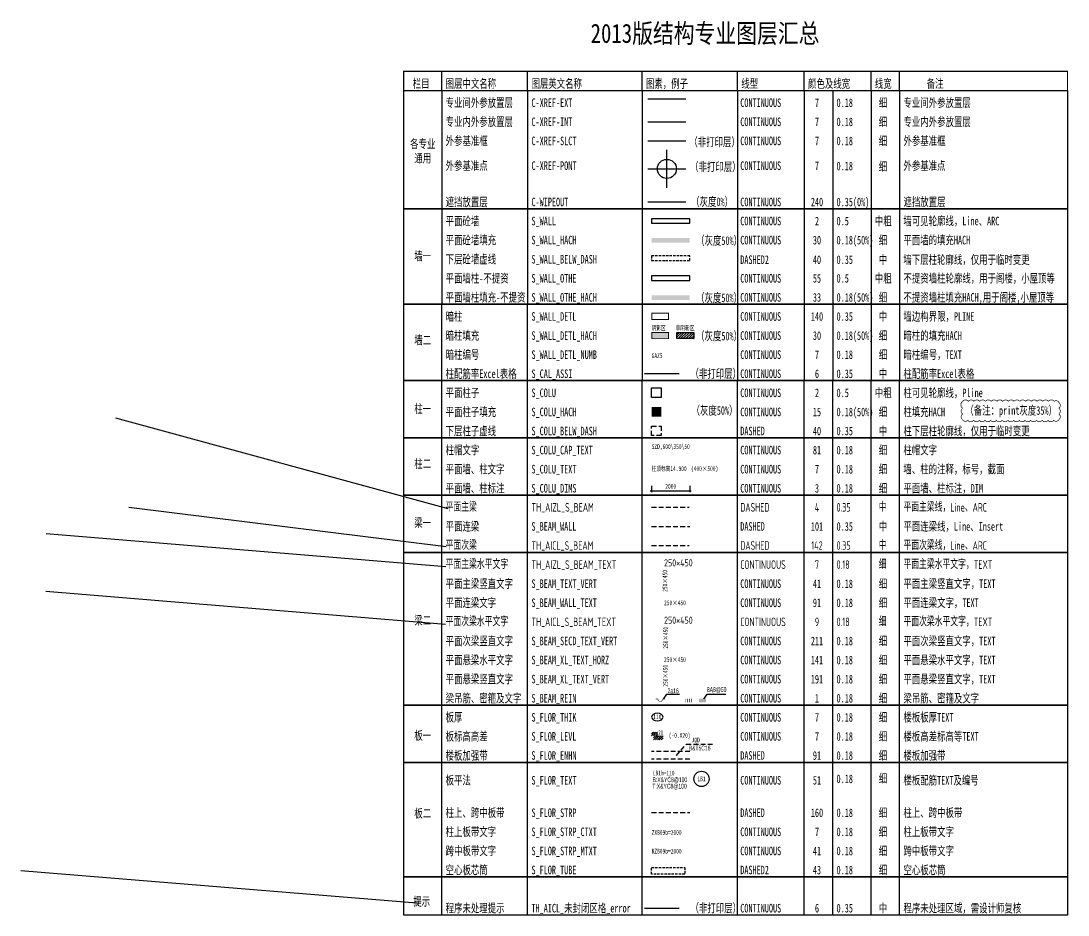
# Model space of a CAD drawing. Extents: x -126526 to -71631, y -23513 to 23329.
import ezdxf
from ezdxf.enums import TextEntityAlignment as Align

# ---------------------------------------------------------------- set-up
doc = ezdxf.new("R2010")
doc.units = 0
doc.header["$LTSCALE"] = 500
doc.header["$MEASUREMENT"] = 0
doc.linetypes.add('DASHED', pattern=[0.75, 0.5, -0.25])
doc.linetypes.add('DASHED2', pattern=[0.375, 0.25, -0.125])
doc.layers.get('0').update_dxf_attribs({"linetype": 'CONTINUOUS'})
doc.layers.get('Defpoints').update_dxf_attribs({"color": 2, "linetype": 'CONTINUOUS'})
for name, color, linetype in [('C-WIPEOUT', 240, 'CONTINUOUS'), ('C-XREF-EXT', 7, 'CONTINUOUS'), ('C-XREF-INT', 7, 'CONTINUOUS'), ('S_BEAM_REIN', 1, 'CONTINUOUS'), ('S_BEAM_SECD_TEXT_VERT', 211, 'CONTINUOUS'), ('S_BEAM_TEXT_VERT', 41, 'CONTINUOUS'), ('S_BEAM_WALL', 101, 'DASHED'), ('S_BEAM_WALL_TEXT', 91, 'CONTINUOUS'), ('S_BEAM_XL_TEXT_HORZ', 141, 'CONTINUOUS'), ('S_BEAM_XL_TEXT_VERT', 191, 'CONTINUOUS'), ('S_COLU', 2, 'CONTINUOUS'), ('S_COLU_BELW_DASH', 40, 'DASHED'), ('S_COLU_CAP_TEXT', 81, 'CONTINUOUS'), ('S_COLU_DIMS', 3, 'CONTINUOUS'), ('S_COLU_HACH', 15, 'CONTINUOUS'), ('S_COLU_TEXT', 7, 'CONTINUOUS'), ('S_FLOR_ENHN', 91, 'DASHED'), ('S_FLOR_LEVL', 7, 'CONTINUOUS'), ('S_FLOR_STRP', 160, 'DASHED'), ('S_FLOR_STRP_CTXT', 7, 'CONTINUOUS'), ('S_FLOR_STRP_MTXT', 41, 'CONTINUOUS'), ('S_FLOR_TEXT', 51, 'CONTINUOUS'), ('S_FLOR_THIK', 7, 'CONTINUOUS'), ('S_FLOR_TUBE', 43, 'DASHED2'), ('S_PLAN_TEXT', 7, 'CONTINUOUS'), ('S_POST_CHAG', 50, 'CONTINUOUS'), ('S_TABL', 83, 'CONTINUOUS'), ('S_WALL', 2, 'CONTINUOUS'), ('S_WALL_BELW_DASH', 40, 'DASHED2'), ('S_WALL_DETL', 140, 'CONTINUOUS'), ('S_WALL_DETL_HACH', 30, 'CONTINUOUS'), ('S_WALL_DETL_NUMB', 7, 'CONTINUOUS'), ('S_WALL_HACH', 30, 'CONTINUOUS'), ('S_WALL_OTHE', 55, 'CONTINUOUS'), ('S_WALL_OTHE_HACH', 33, 'CONTINUOUS'), ('TH_AICL_S_BEAM', 142, 'DASHED'), ('TH_AICL_S_BEAM_TEXT', 7, 'CONTINUOUS'), ('TH_AIZL_S_BEAM', 4, 'DASHED'), ('TH_AIZL_S_BEAM_TEXT', 7, 'CONTINUOUS')]:
    doc.layers.add(name, color=color, linetype=linetype)
for name, color, linetype, plot in [('C-XREF-PONT', 7, 'CONTINUOUS', False), ('C-XREF-SLCT', 7, 'CONTINUOUS', False), ('S_CAL_ASSI', 6, 'CONTINUOUS', False), ('TH_AICL_未封闭区格_error', 6, 'CONTINUOUS', False)]:
    doc.layers.add(name, color=color, linetype=linetype, plot=plot)
doc.styles.add('TH-STYLE1', font='Stfangso_0.ttf', dxfattribs={"width": 0.7})
doc.styles.add('TH-STYLE2', font='STXIHEI.TTF', dxfattribs={"width": 0.8})
doc.styles.add('TH-STYLE3', font='tssdeng.shx', dxfattribs={"width": 0.7, "bigfont": 'tssdchn.shx'})
doc.dimstyles.new('TSSD_100_100', dxfattribs={"dimtxt": 250, "dimasz": 75, "dimexe": 75, "dimexo": 200, "dimgap": 100, "dimtad": 1, "dimdec": 3, "dimdsep": 46, "dimtxsty": 'TH-STYLE1', "dimblk": 'ARCHTICK', "dimcen": -100, "dimdle": 75, "dimclrt": 7, "dimadec": 0, "dimazin": 0, "dimtfac": 1, "dimtdec": 3, "dimtix": 1, "dimtmove": 2, "dimatfit": 3, "dimldrblk": 'ARCHTICK', "dimfxl": 200, "dimtolj": 1, "dimtzin": 0, "dimarcsym": 0})

# ---------------------------------------------------------------- blocks, each defined once
blk = doc.blocks.new('B-Num')
blk.add_circle((29, 399), 400)
at = {"style": 'TH-STYLE1', "width": 0.7, "flags": 8}
blk.add_attdef('LBN', text='', height=250, dxfattribs=at).set_placement((29, 278), align=Align.CENTER)
blk = doc.blocks.new('B-th')
at = {"layer": 'S_FLOR_THIK', "color": 7, "extrusion": (0, 0, -1)}
blk.add_ellipse((86, 189), major_axis=(-302, 0), ratio=0.653433, dxfattribs=at)
at = {"style": 'TH-STYLE1', "width": 0.7, "flags": 8}
blk.add_attdef('BTH', text='', height=250, dxfattribs=at).set_placement((87, 80), align=Align.CENTER)
blk = doc.blocks.new('BGC2')
for p, q in [((-200, 200), (-300, 100)), ((-100, 200), (-300, 0)), ((0, 200), (-200, 0)), ((0, 100), (-200, -100)), ((0, 0), (-200, -200)), ((100, 0), (-100, -200)), ((200, 0), (0, -200)), ((300, 0), (100, -200)), ((300, -100), (200, -200))]:
    blk.add_line(p, q)
at = {"const_width": 25}
blk.add_lwpolyline([(-300, 200), (0, 200), (0, 0), (300, 0)], dxfattribs=at)
at = {"style": 'TH-STYLE1', "width": 0.703625}
blk.add_attdef('BGC', text='', height=250, dxfattribs=at).set_placement((50, 50), (300, 50), align=Align.FIT)
blk = doc.blocks.new('GoodwayInsertPoint')
for p, q in [((0, -100), (0, 100)), ((-100, 0), (100, 0))]:
    blk.add_line(p, q)
blk.add_circle((0, 0), 50)
blk = doc.blocks.new('_ArchTick')
at = {"color": 0, "const_width": 0.25}
blk.add_lwpolyline([(-0.53, -0.53), (0.53, 0.53)], dxfattribs=at)
blk = doc.blocks.new('*D20')
at = {"layer": 'Defpoints', "color": 0, "transparency": 16777216}
for p in [(-93461, -826), (-91461, -826), (-91461, -1280)]:
    blk.add_point(p, dxfattribs=at)
at = {"layer": 'S_COLU_DIMS', "color": 0, "lineweight": -2, "transparency": 16777216}
for p, q in [((-93461, -1026), (-93461, -1355)), ((-91461, -1026), (-91461, -1355)), ((-93536, -1280), (-91386, -1280))]:
    blk.add_line(p, q, dxfattribs=at)
at = {"layer": 'S_COLU_DIMS', "color": 0, "lineweight": -2, "transparency": 16777216, "xscale": 75, "yscale": 75, "zscale": 75, "rotation": 180}
blk.add_blockref('_ArchTick', (-93461, -1280), dxfattribs=at)
at = {"layer": 'S_COLU_DIMS', "color": 0, "lineweight": -2, "transparency": 16777216, "xscale": 75, "yscale": 75, "zscale": 75}
blk.add_blockref('_ArchTick', (-91461, -1280), dxfattribs=at)
at = {"layer": 'S_COLU_DIMS', "color": 7, "transparency": 16777216, "insert": (-92461, -1052), "char_height": 250, "attachment_point": 5, "style": 'TH-STYLE1'}
blk.add_mtext('\\A1;2000', dxfattribs=at)

msp = doc.modelspace()

# ---------------------------------------------------------------- hatches: boundary and pattern name
at = {"layer": 'S_WALL_DETL_HACH'}
msp.add_hatch(color=256, dxfattribs=at).paths.add_polyline_path([(-92574.821, 6684.5861), (-92574.821, 7012.1101), (-93457.1837, 7012.1101), (-93457.1837, 6684.5861)])
h = msp.add_hatch(dxfattribs=at)
h.set_pattern_fill('ANSI31', color=256, scale=30, style=0)
h.set_pattern_definition([(45, (-54961.31, -10621.1), (-67.35192, 67.35192), [])])
h.paths.add_polyline_path([(-92136.2516, 7012.1101), (-92136.2516, 6684.5861), (-91253.8889, 6684.5861), (-91253.8889, 7012.1101)])
at = {"layer": 'S_WALL_HACH'}
msp.add_hatch(color=256, dxfattribs=at).paths.add_polyline_path([(-91461.2832, 11712.6595), (-91461.2832, 11952.6595), (-93461.2832, 11952.6595), (-93461.2832, 11712.6595)])
at = {"layer": 'S_WALL_OTHE_HACH'}
msp.add_hatch(color=256, dxfattribs=at).paths.add_polyline_path([(-91461.2873, 8712.6595), (-91461.2873, 8952.6595), (-93461.2873, 8952.6595), (-93461.2873, 8712.6595)])

# ---------------------------------------------------------------- linework, layer by layer
at = {"color": 6}
for p, q in [((-104125.7765, -2236.3716), (-121544.9088, 2519.9391)), ((-104228.9526, -4217.624), (-120877.9206, -2158.2344)), ((-104243.5053, -5262.179), (-125206.8007, -3534.1533)), ((-104264.7375, -8296.8091), (-125228.033, -6568.7835)), ((-105562.2189, -22917.1755), (-126525.5143, -21189.1499))]:
    msp.add_line(p, q, dxfattribs=at)
at = {"layer": 'C-WIPEOUT'}
msp.add_line((-93661.2933, 13850.568), (-91661.2933, 13850.568), dxfattribs=at)
at = {"layer": 'C-XREF-EXT'}
msp.add_line((-93661.2933, 19250.568), (-91661.2933, 19250.568), dxfattribs=at)
at = {"layer": 'C-XREF-INT'}
msp.add_line((-93661.2933, 18050.568), (-91661.2933, 18050.568), dxfattribs=at)
at = {"layer": 'C-XREF-SLCT'}
msp.add_line((-93661.2933, 17050.568), (-91661.2933, 17050.568), dxfattribs=at)
at = {"layer": 'S_BEAM_REIN'}
for points in [[(-92832.2711, -12204.3991), (-92659.7772, -11946.1196), (-92005.1488, -11946.1196)], [(-90729.946, -12204.3991), (-90557.4521, -11946.1196), (-89578.9605, -11946.1196)]]:
    msp.add_lwpolyline(points, dxfattribs=at)
at = {"layer": 'S_BEAM_REIN', "const_width": 30}
for points in [[(-92765.9457, -12190.5343), (-92865.9457, -12190.5343), (-92945.9457, -12323.8676), (-93065.9457, -12323.8676), (-93145.9457, -12190.5343), (-93245.9457, -12190.5343)], [(-91669.2434, -12169.3258), (-91669.2434, -12369.3301)], [(-91569.2434, -12169.3258), (-91569.2434, -12369.3301)], [(-91469.2434, -12169.3258), (-91469.2434, -12369.3301)], [(-91369.2434, -12169.3258), (-91369.2434, -12369.3301)], [(-90920.6863, -12169.3258), (-90920.6863, -12369.3301)], [(-90820.6863, -12169.3258), (-90820.6863, -12369.3301)], [(-90720.6863, -12169.3258), (-90720.6863, -12369.3301)], [(-90620.6863, -12169.3258), (-90620.6863, -12369.3301)]]:
    msp.add_lwpolyline(points, dxfattribs=at)
at = {"layer": 'S_BEAM_WALL'}
msp.add_line((-93461.2973, -3149.432), (-91461.2973, -3149.432), dxfattribs=at)
at = {"layer": 'S_CAL_ASSI'}
msp.add_line((-93839.1267, 4850.568), (-92025.5622, 4850.568), dxfattribs=at)
at = {"layer": 'S_COLU'}
msp.add_lwpolyline([(-93461.2973, 3600.568), (-93461.2973, 4100.568), (-92961.2973, 4100.568), (-92961.2973, 3600.568)], close=True, dxfattribs=at)
at = {"layer": 'S_COLU_BELW_DASH'}
msp.add_lwpolyline([(-93461.2973, 1606.124), (-93461.2973, 2106.124), (-92961.2973, 2106.124), (-92961.2973, 1606.124)], close=True, dxfattribs=at)
at = {"layer": 'S_COLU_HACH'}
msp.add_solid([(-93461.2973, 3100.568), (-92961.2973, 3100.568), (-93461.2973, 2600.568), (-92961.2973, 2600.568)], dxfattribs=at)
at = {"layer": 'S_FLOR_ENHN'}
for p, q in [((-91461.2973, -14950.4445), (-93461.2973, -14950.4445)), ((-91461.2973, -15350.4445), (-93461.2973, -15350.4445))]:
    msp.add_line(p, q, dxfattribs=at)
msp.add_lwpolyline([(-92167.1453, -15153.2852), (-91634.9451, -14559.4276), (-90265.8528, -14559.4276)], dxfattribs=at)
at = {"layer": 'S_FLOR_ENHN', "const_width": 25}
msp.add_lwpolyline([(-92154.6453, -15140.7852, -1), (-92179.6453, -15140.7852, -1)], format="xyb", close=True, dxfattribs=at)
at = {"layer": 'S_FLOR_STRP'}
msp.add_line((-93461.2973, -18141.801), (-91461.2973, -18141.801), dxfattribs=at)
at = {"layer": 'S_FLOR_TUBE'}
msp.add_lwpolyline([(-93461.2973, -21016.6207), (-91730.2631, -21016.6207), (-91730.2631, -21374.435), (-93461.2973, -21374.435)], close=True, dxfattribs=at)
at = {"layer": 'S_POST_CHAG', "const_width": 35}
msp.add_lwpolyline([(-77158.4746, 3397.0332, -0.52056705), (-76858.4746, 3397.0332, -0.52056705), (-76558.4746, 3397.0332, -0.52056705), (-76258.4746, 3397.0332, -0.52056705), (-75958.4746, 3397.0332, -0.52056705), (-75658.4746, 3397.0332, -0.52056705), (-75358.4746, 3397.0332, -0.52056705), (-75058.4746, 3397.0332, -0.52056705), (-74758.4746, 3397.0332, -0.52056705), (-74458.4746, 3397.0332, -0.52056705), (-74158.4746, 3397.0332, -0.52056705), (-73858.4746, 3397.0332, -0.52056705), (-73558.4746, 3397.0332, -0.52056705), (-73258.4746, 3397.0332, -0.52056705), (-72958.4746, 3397.0332, -0.52056705), (-72658.4746, 3397.0332, -0.52056705), (-72358.4746, 3397.0332, -0.52056705), (-72115.9975, 3339.5103, -0.52056705), (-72115.9975, 3039.5103, -0.52056705), (-72115.9975, 2739.5103, -0.52056705), (-72115.9975, 2439.5103, -0.52056705), (-72386.0529, 2409.5657, -0.52056705), (-72686.0529, 2409.5657, -0.52056705), (-72986.0529, 2409.5657, -0.52056705), (-73286.0529, 2409.5657, -0.52056705), (-73586.0529, 2409.5657, -0.52056705), (-73886.0529, 2409.5657, -0.52056705), (-74186.0529, 2409.5657, -0.52056705), (-74486.0529, 2409.5657, -0.52056705), (-74786.0529, 2409.5657, -0.52056705), (-75086.0529, 2409.5657, -0.52056705), (-75386.0529, 2409.5657, -0.52056705), (-75686.0529, 2409.5657, -0.52056705), (-75986.0529, 2409.5657, -0.52056705), (-76286.0529, 2409.5657, -0.52056705), (-76586.0529, 2409.5657, -0.52056705), (-76886.0529, 2409.5657, -0.52056705), (-77158.4746, 2437.144, -0.52056705), (-77158.4746, 2737.144, -0.52056705), (-77158.4746, 3037.144, -0.52056705)], format="xyb", close=True, dxfattribs=at)
at = {"layer": 'S_TABL'}
for p, q in [((-104461.2893, 19686.568), (-104461.2893, 20686.568)), ((-99961.2893, 19686.568), (-99961.2893, 20686.568)), ((-93961.2893, 19686.568), (-93961.2893, 20686.568)), ((-88961.2893, 19686.568), (-88961.2893, 20686.568)), ((-85461.2893, 19686.568), (-85461.2893, 20686.568)), ((-81961.2893, 19686.568), (-81961.2893, 20686.568)), ((-80461.2933, 19686.568), (-80461.2933, 20686.568)), ((-104461.2933, 19686.568), (-104461.2933, 13486.568)), ((-99961.2933, 19686.568), (-99961.2933, 13486.568)), ((-93961.2933, 19686.568), (-93961.2933, 13486.568)), ((-88961.2973, 19686.568), (-88961.2973, 13486.568)), ((-85461.2933, 19686.568), (-85461.2933, 13486.568)), ((-83961.2933, 19686.568), (-83961.2933, 13486.568)), ((-81961.2933, 19686.568), (-81961.2933, 13486.568)), ((-80461.2933, 19686.568), (-80461.2933, 13486.568)), ((-106461.2893, 13486.568), (-71661.2973, 13486.568)), ((-104461.2893, 13486.568), (-104461.2973, 8486.568)), ((-99961.2893, 13486.568), (-99961.2973, 8486.568)), ((-93961.2893, 13486.568), (-93961.2973, 8486.568)), ((-88961.2933, 13486.568), (-88961.3014, 8486.568)), ((-85461.2893, 13486.568), (-85461.2973, 8486.568)), ((-83961.2893, 13486.568), (-83961.2973, 8486.568)), ((-81961.2893, 13486.568), (-81961.2973, 8486.568)), ((-80461.2893, 13486.568), (-80461.2973, 8486.568)), ((-104461.2973, 4486.568), (-104461.2973, 8486.568)), ((-99961.3014, 4486.568), (-99961.2973, 8486.568)), ((-93961.2973, 8486.568), (-93961.3014, 4486.568)), ((-88961.3014, 8486.568), (-88961.3054, 4486.568)), ((-85461.2973, 8486.568), (-85461.3014, 4486.568)), ((-83961.2973, 8486.568), (-83961.3014, 4486.568)), ((-81961.2973, 8486.568), (-81961.3014, 4486.568)), ((-80461.2973, 8486.568), (-80461.3014, 4486.568)), ((-104461.2973, 1486.568), (-104461.2973, 4486.568)), ((-99961.3014, 1486.568), (-99961.3014, 4486.568)), ((-93961.3014, 1486.568), (-93961.3014, 4486.568)), ((-88961.3054, 1486.568), (-88961.3054, 4486.568)), ((-85461.3014, 1486.568), (-85461.3014, 4486.568)), ((-83961.3014, 1486.568), (-83961.3014, 4486.568)), ((-81961.3014, 1486.568), (-81961.3014, 4486.568)), ((-80461.3014, 1486.568), (-80461.3014, 4486.568)), ((-104461.2973, -1513.432), (-104461.2973, 1486.568)), ((-99961.3014, -1513.432), (-99961.3014, 1486.568)), ((-93961.3014, -1513.432), (-93961.3014, 1486.568)), ((-88961.3054, -1513.432), (-88961.3054, 1486.568)), ((-85461.3014, -1513.432), (-85461.3014, 1486.568)), ((-83961.3014, -1513.432), (-83961.3014, 1486.568)), ((-81961.3014, -1513.432), (-81961.3014, 1486.568)), ((-80461.3014, -1513.432), (-80461.3014, 1486.568)), ((-104461.2973, -4513.432), (-104461.2973, -1513.432)), ((-99961.3014, -4513.432), (-99961.3014, -1513.432)), ((-93961.3014, -4513.432), (-93961.3014, -1513.432)), ((-88961.3054, -4513.432), (-88961.3054, -1513.432)), ((-85461.3014, -4513.432), (-85461.3014, -1513.432)), ((-83961.3014, -4513.432), (-83961.3014, -1513.432)), ((-81961.3014, -4513.432), (-81961.3014, -1513.432)), ((-80461.3014, -4513.432), (-80461.3014, -1513.432)), ((-104461.2973, -12513.432), (-104461.2973, -4513.432)), ((-99961.3014, -12513.432), (-99961.3014, -4513.432)), ((-93961.3014, -12513.432), (-93961.3014, -4513.432)), ((-88961.3054, -12513.432), (-88961.3054, -4513.432)), ((-85461.3014, -12513.432), (-85461.3014, -4513.432)), ((-83961.3014, -12513.432), (-83961.3014, -4513.432)), ((-81961.3014, -12513.432), (-81961.3014, -4513.432)), ((-80461.3014, -12513.432), (-80461.3014, -4513.432)), ((-104461.3014, -15513.432), (-104461.2973, -12513.432)), ((-99961.3014, -15513.432), (-99961.3014, -12513.432)), ((-93961.3014, -15513.432), (-93961.3014, -12513.432)), ((-88961.3054, -15513.432), (-88961.3054, -12513.432)), ((-85461.3014, -15513.432), (-85461.3014, -12513.432)), ((-83961.3014, -15513.432), (-83961.3014, -12513.432)), ((-81961.3014, -15513.432), (-81961.3014, -12513.432)), ((-80461.3014, -15513.432), (-80461.3014, -12513.432)), ((-104461.2973, -21513.432), (-104461.3014, -15513.432)), ((-99961.3014, -21513.432), (-99961.3014, -15513.432)), ((-93961.3014, -21513.432), (-93961.3014, -15513.432)), ((-88961.3054, -21513.432), (-88961.3054, -15513.432)), ((-85461.3014, -21513.432), (-85461.3014, -15513.432)), ((-83961.3014, -21513.432), (-83961.3014, -15513.432)), ((-81961.3014, -21513.432), (-81961.3014, -15513.432)), ((-80461.3014, -21513.432), (-80461.3014, -15513.432)), ((-106461.2973, -21513.432), (-71661.3054, -21513.432)), ((-104461.3014, -23513.432), (-104461.3014, -21513.432)), ((-99961.3014, -23513.432), (-99961.3014, -21513.432)), ((-93961.3014, -23513.432), (-93961.3014, -21513.432)), ((-88961.3054, -23513.432), (-88961.3054, -21513.432)), ((-85461.3014, -23513.432), (-85461.3014, -21513.432)), ((-83961.3014, -23513.432), (-83961.3014, -21513.432)), ((-81961.3014, -23513.432), (-81961.3014, -21513.432)), ((-80461.3014, -23513.432), (-80461.3014, -21513.432))]:
    msp.add_line(p, q, dxfattribs=at)
at = {"layer": 'S_TABL', "const_width": 60}
msp.add_lwpolyline([(-106461.2893, 20686.568), (-71661.3054, 20686.568), (-71661.3054, 19686.568), (-106461.2893, 19686.568)], close=True, dxfattribs=at)
at = {"layer": 'S_TABL'}
for points in [[(-106461.2893, 19686.568), (-71661.3054, 19686.568), (-71661.2973, 13486.568), (-106461.2893, 13486.568)], [(-106461.2893, 13486.568), (-71661.2973, 13486.568), (-71661.3054, 8486.568), (-106461.2973, 8486.568)], [(-106461.2973, 8486.568), (-71661.3054, 8486.568), (-71661.3054, 4486.568), (-106461.2973, 4486.568)], [(-106461.2973, 4486.568), (-71661.3054, 4486.568), (-71661.3054, 1486.568), (-106461.2973, 1486.568)], [(-106461.2973, 1486.568), (-71661.3054, 1486.568), (-71661.3054, -1513.432), (-106461.2973, -1513.432)], [(-106461.2973, -1513.432), (-71661.3054, -1513.432), (-71661.3054, -4513.432), (-106461.2973, -4513.432)], [(-106461.2973, -4513.432), (-71661.3054, -4513.432), (-71661.3054, -12513.432), (-106461.2973, -12513.432)], [(-106461.2973, -12513.432), (-71661.3054, -12513.432), (-71661.3054, -15513.432), (-106461.2973, -15513.432)], [(-106461.2973, -15513.432), (-71661.3054, -15513.432), (-71661.3054, -21513.432), (-106461.2973, -21513.432)], [(-106461.2973, -21513.432), (-71661.3054, -21513.432), (-71661.3054, -23513.432), (-106461.2973, -23513.432)]]:
    msp.add_lwpolyline(points, close=True, dxfattribs=at)
at = {"layer": 'S_WALL'}
msp.add_lwpolyline([(-91461.2893, 12970.568), (-93461.2893, 12970.568), (-93461.2893, 12730.568), (-92731.7052, 12730.568), (-92731.7052, 12730.568), (-91461.2893, 12730.568), (-91461.2893, 12970.568)], dxfattribs=at)
msp.add_lwpolyline([(-92136.2516, 7012.1101), (-91253.8889, 7012.1101), (-91253.8889, 6684.5861), (-92136.2516, 6684.5861)], close=True, dxfattribs=at)
at = {"layer": 'S_WALL_BELW_DASH'}
msp.add_lwpolyline([(-91461.2933, 11015.4077), (-93461.2933, 11015.4077), (-93461.2933, 10775.4077), (-92731.7092, 10775.4077), (-92731.7092, 10775.4077), (-91461.2933, 10775.4077), (-91461.2933, 11015.4077)], dxfattribs=at)
at = {"layer": 'S_WALL_DETL', "const_width": 50}
for points in [[(-93457.1837, 8014.33), (-92574.821, 8014.33), (-92574.821, 7686.806), (-93457.1837, 7686.806)], [(-93457.1837, 7012.1101), (-92574.821, 7012.1101), (-92574.821, 6684.5861), (-93457.1837, 6684.5861)]]:
    msp.add_lwpolyline(points, close=True, dxfattribs=at)
at = {"layer": 'S_WALL_OTHE'}
msp.add_lwpolyline([(-91461.2933, 9970.568), (-93461.2933, 9970.568), (-93461.2933, 9730.568), (-92731.7092, 9730.568), (-92731.7092, 9730.568), (-91461.2933, 9730.568), (-91461.2933, 9970.568)], dxfattribs=at)
at = {"layer": 'TH_AICL_S_BEAM'}
msp.add_line((-93461.2973, -4149.432), (-91490.8299, -4149.432), dxfattribs=at)
at = {"layer": 'TH_AICL_未封闭区格_error'}
msp.add_line((-93839.1267, -23149.432), (-92025.5622, -23149.432), dxfattribs=at)
at = {"layer": 'TH_AIZL_S_BEAM'}
msp.add_line((-93461.2973, -2149.432), (-91490.8299, -2149.432), dxfattribs=at)

# ---------------------------------------------------------------- block references
at = {"layer": 'C-XREF-PONT', "xscale": 10, "yscale": 10, "zscale": 10}
msp.add_blockref('GoodwayInsertPoint', (-92661.2933, 15578.9041), dxfattribs=at)
at = {"layer": 'S_FLOR_LEVL'}
msp.add_blockref('BGC2', (-93161.2973, -14130.5911), dxfattribs=at).add_auto_attribs({'BGC': '20'})
at = {"layer": 'S_FLOR_TEXT'}
msp.add_blockref('B-Num', (-90878.0767, -16781.2579), dxfattribs=at).add_auto_attribs({'LBN': 'LB1'})
at = {"layer": 'S_FLOR_THIK'}
msp.add_blockref('B-th', (-93249.1472, -13330.7112), dxfattribs=at).add_auto_attribs({'BTH': '110'})

# ---------------------------------------------------------------- texts
at = {"layer": 'S_BEAM_REIN', "style": 'TH-STYLE1', "width": 0.7}
for s, p in [('2ą16', (-92624.9433, -11888.0486)), ('8Ą8@50', (-90566.4095, -11822.3906))]:
    msp.add_text(s, height=250, dxfattribs=at).set_placement(p)
at = {"layer": 'S_BEAM_SECD_TEXT_VERT', "style": 'TH-STYLE1', "width": 0.7}
msp.add_text('250×450', height=250, rotation=90, dxfattribs=at).set_placement((-92530.0195, -9561.181), align=Align.BOTTOM_LEFT)
at = {"layer": 'S_BEAM_TEXT_VERT', "style": 'TH-STYLE1', "width": 0.7}
msp.add_text('250×450', height=250, rotation=90, dxfattribs=at).set_placement((-92562.5084, -6579.4896), align=Align.BOTTOM_LEFT)
at = {"layer": 'S_BEAM_WALL_TEXT', "style": 'TH-STYLE1', "width": 0.7}
msp.add_text('250×450', height=250, dxfattribs=at).set_placement((-92811.4945, -7357.3244), align=Align.BOTTOM_LEFT)
at = {"layer": 'S_BEAM_XL_TEXT_HORZ', "style": 'TH-STYLE1', "width": 0.7}
msp.add_text('250×450', height=250, dxfattribs=at).set_placement((-92811.4945, -10257.3244))
at = {"layer": 'S_BEAM_XL_TEXT_VERT', "style": 'TH-STYLE1', "width": 0.7}
msp.add_text('250×450', height=250, rotation=90, dxfattribs=at).set_placement((-92615.7379, -11550.8057))
at = {"layer": 'S_COLU_CAP_TEXT', "style": 'TH-STYLE1', "width": 0.7}
msp.add_text('SZD,600\\350\\50', height=250, dxfattribs=at).set_placement((-93461.2973, 831.634), align=Align.BOTTOM_LEFT)
at = {"layer": 'S_COLU_TEXT', "style": 'TH-STYLE1', "width": 0.7}
for s, p in [('柱顶标高14.900', (-93461.2973, -322.9682)), ('(400×500)', (-91397.6232, -322.9682))]:
    msp.add_text(s, height=250, dxfattribs=at).set_placement(p, align=Align.BOTTOM_LEFT)
at = {"layer": 'S_FLOR_ENHN', "style": 'TH-STYLE1', "width": 0.7}
for s, p in [('JQD', (-91365.2601, -14462.8732)), ('B&T5Ć16', (-91515.2448, -14887.884))]:
    msp.add_text(s, height=250, dxfattribs=at).set_placement(p)
at = {"layer": 'S_FLOR_LEVL', "style": 'TH-STYLE1', "width": 0.7}
msp.add_text('(-0.020)', height=250, dxfattribs=at).set_placement((-92565.2591, -14224.5744))
at = {"layer": 'S_FLOR_STRP_CTXT', "style": 'TH-STYLE1', "width": 0.7}
msp.add_text('ZXB09b=2000', height=250, dxfattribs=at).set_placement((-93461.2973, -19385.9175), align=Align.BOTTOM_LEFT)
at = {"layer": 'S_FLOR_STRP_MTXT', "style": 'TH-STYLE1', "width": 0.7}
msp.add_text('KZB09b=2000', height=250, dxfattribs=at).set_placement((-93461.2973, -20365.6098), align=Align.BOTTOM_LEFT)
at = {"layer": 'S_FLOR_TEXT', "style": 'TH-STYLE1', "width": 0.7}
for s, p in [('B:X&YĆ8@100', (-93412.1324, -16550.0005)), ('LB1h=110', (-93404.3667, -16197.4235)), ('T:X&YĆ8@100', (-93422.3474, -16887.248))]:
    msp.add_text(s, height=250, dxfattribs=at).set_placement(p)
at = {"layer": 'S_PLAN_TEXT'}
for s, height, style, width, p in [('2013版结构专业图层汇总', 1000, 'TH-STYLE2', 0.8, (-96660.1926, 21880.8873)), ('栏目', 450, 'TH-STYLE1', 0.7, (-105985.9402, 19686.568)), ('图层中文名称', 450, 'TH-STYLE1', 0.7, (-104261.2893, 19686.568)), ('图层英文名称', 450, 'TH-STYLE1', 0.7, (-99761.2893, 19686.568)), ('图素，例子', 450, 'TH-STYLE1', 0.7, (-93761.2893, 19686.568)), ('线型', 450, 'TH-STYLE1', 0.7, (-88761.2893, 19686.568)), ('颜色及线宽', 450, 'TH-STYLE1', 0.7, (-85261.2893, 19686.568)), ('线宽', 450, 'TH-STYLE1', 0.7, (-81761.2893, 19686.568)), ('备注', 450, 'TH-STYLE1', 0.7, (-79043.5866, 19686.568)), ('专业间外参放置层', 450, 'TH-STYLE1', 0.7, (-104261.2933, 18686.568)), ('C-XREF-EXT', 450, 'TH-STYLE1', 0.7, (-99761.2933, 18686.568)), ('CONTINUOUS', 450, 'TH-STYLE1', 0.7, (-88814.6617, 18686.568)), ('0.18', 450, 'TH-STYLE1', 0.7, (-83766.5012, 18686.568)), ('细', 450, 'TH-STYLE1', 0.7, (-81554.9399, 18686.568)), ('专业间外参放置层', 450, 'TH-STYLE1', 0.7, (-80261.2893, 18686.568)), ('专业内外参放置层', 450, 'TH-STYLE1', 0.7, (-104261.2933, 17686.568)), ('C-XREF-INT', 450, 'TH-STYLE1', 0.7, (-99761.2933, 17686.568)), ('CONTINUOUS', 450, 'TH-STYLE1', 0.7, (-88814.6617, 17686.568)), ('0.18', 450, 'TH-STYLE1', 0.7, (-83766.5012, 17686.568)), ('细', 450, 'TH-STYLE1', 0.7, (-81554.9399, 17686.568)), ('专业内外参放置层', 450, 'TH-STYLE1', 0.7, (-80261.2893, 17686.568)), ('外参基准框', 450, 'TH-STYLE1', 0.7, (-104261.2933, 16686.568)), ('C-XREF-SLCT', 450, 'TH-STYLE1', 0.7, (-99761.2933, 16686.568)), ('CONTINUOUS', 450, 'TH-STYLE1', 0.7, (-88814.6617, 16686.568)), ('0.18', 450, 'TH-STYLE1', 0.7, (-83766.5012, 16686.568)), ('细', 450, 'TH-STYLE1', 0.7, (-81554.9399, 16686.568)), ('外参基准框', 450, 'TH-STYLE1', 0.7, (-80261.2893, 16686.568)), ('外参基准点', 450, 'TH-STYLE1', 0.7, (-104261.2933, 15386.568)), ('C-XREF-PONT', 450, 'TH-STYLE1', 0.7, (-99761.2933, 15386.568)), ('CONTINUOUS', 450, 'TH-STYLE1', 0.7, (-88814.6617, 15386.568)), ('0.18', 450, 'TH-STYLE1', 0.7, (-83766.5012, 15369.1745)), ('细', 450, 'TH-STYLE1', 0.7, (-81554.9399, 15345.7595)), ('外参基准点', 450, 'TH-STYLE1', 0.7, (-80261.2893, 15386.568)), ('遮挡放置层', 450, 'TH-STYLE1', 0.7, (-104261.2933, 13486.568)), ('C-WIPEOUT', 450, 'TH-STYLE1', 0.7, (-99761.2933, 13486.568)), ('CONTINUOUS', 450, 'TH-STYLE1', 0.7, (-88814.6617, 13486.568)), ('0.35(0%%%)', 450, 'TH-STYLE1', 0.7, (-83766.5012, 13486.568)), ('遮挡放置层', 450, 'TH-STYLE1', 0.7, (-80261.2893, 13486.568)), ('平面砼墙', 450, 'TH-STYLE1', 0.7, (-104261.2893, 12486.568)), ('S_WALL', 450, 'TH-STYLE1', 0.7, (-99761.2893, 12486.568)), ('CONTINUOUS', 450, 'TH-STYLE1', 0.7, (-88814.6617, 12486.568)), ('0.5', 450, 'TH-STYLE1', 0.7, (-83766.5012, 12486.568)), ('中粗', 450, 'TH-STYLE1', 0.7, (-81761.2893, 12486.568)), ('墙可见轮廓线，Line、ARC', 450, 'TH-STYLE1', 0.7, (-80261.2893, 12486.568)), ('平面砼墙填充', 450, 'TH-STYLE1', 0.7, (-104261.2832, 11486.568)), ('S_WALL_HACH', 450, 'TH-STYLE1', 0.7, (-99761.2832, 11486.568)), ('CONTINUOUS', 450, 'TH-STYLE1', 0.7, (-88814.6556, 11486.568)), ('0.18(50%%%)', 450, 'TH-STYLE1', 0.7, (-83766.4952, 11486.568)), ('细', 450, 'TH-STYLE1', 0.7, (-81554.9339, 11486.568)), ('平面墙的填充HACH', 450, 'TH-STYLE1', 0.7, (-80261.2832, 11486.568)), ('下层砼墙虚线', 450, 'TH-STYLE1', 0.7, (-104261.2832, 10486.568)), ('S_WALL_BELW_DASH', 450, 'TH-STYLE1', 0.7, (-99761.2832, 10486.568)), ('DASHED2', 450, 'TH-STYLE1', 0.7, (-88814.6697, 10461.9518)), ('0.35', 450, 'TH-STYLE1', 0.7, (-83766.5093, 10461.9518)), ('中', 450, 'TH-STYLE1', 0.7, (-81554.952, 10461.9518)), ('墙下层柱轮廓线，仅用于临时变更', 450, 'TH-STYLE1', 0.7, (-80261.2973, 10461.9518)), ('平面墙柱-不提资', 450, 'TH-STYLE1', 0.7, (-104261.2933, 9486.568)), ('S_WALL_OTHE', 450, 'TH-STYLE1', 0.7, (-99761.2933, 9486.568)), ('CONTINUOUS', 450, 'TH-STYLE1', 0.7, (-88814.6657, 9486.568)), ('0.5', 450, 'TH-STYLE1', 0.7, (-83766.5052, 9486.568)), ('中粗', 450, 'TH-STYLE1', 0.7, (-81761.2933, 9486.568)), ('不提资墙柱轮廓线，用于阁楼，小屋顶等', 450, 'TH-STYLE1', 0.7, (-80261.2933, 9486.568)), ('平面墙柱填充-不提资', 450, 'TH-STYLE1', 0.7, (-104261.2873, 8486.568)), ('S_WALL_OTHE_HACH', 450, 'TH-STYLE1', 0.7, (-99761.2873, 8486.568)), ('CONTINUOUS', 450, 'TH-STYLE1', 0.7, (-88814.6597, 8486.568)), ('0.18(50%%%)', 450, 'TH-STYLE1', 0.7, (-83766.4992, 8486.568)), ('细', 450, 'TH-STYLE1', 0.7, (-81554.9379, 8486.568)), ('不提资墙柱填充HACH,用于阁楼,小屋顶等', 450, 'TH-STYLE1', 0.7, (-80261.2873, 8486.568)), ('暗柱', 450, 'TH-STYLE1', 0.7, (-104261.2973, 7486.568)), ('S_WALL_DETL', 450, 'TH-STYLE1', 0.7, (-99761.2973, 7486.568)), ('CONTINUOUS', 450, 'TH-STYLE1', 0.7, (-88814.6697, 7486.568)), ('0.35', 450, 'TH-STYLE1', 0.7, (-83766.5093, 7486.568)), ('中', 450, 'TH-STYLE1', 0.7, (-81554.949, 7486.568)), ('墙边构界限，PLINE', 450, 'TH-STYLE1', 0.7, (-80261.2973, 7486.568)), ('暗柱填充', 450, 'TH-STYLE1', 0.7, (-104261.2973, 6486.568)), ('细', 450, 'TH-STYLE1', 0.7, (-81554.95, 6486.568)), ('暗柱的填充HACH', 450, 'TH-STYLE1', 0.7, (-80261.2973, 6486.568)), ('S_WALL_DETL_HACH', 450, 'TH-STYLE1', 0.7, (-99761.2973, 6486.568)), ('CONTINUOUS', 450, 'TH-STYLE1', 0.7, (-88814.6697, 6486.568)), ('0.18(50%%%)', 450, 'TH-STYLE1', 0.7, (-83766.5093, 6486.568)), ('暗柱编号', 450, 'TH-STYLE1', 0.7, (-104261.2973, 5486.568)), ('S_WALL_DETL_NUMB', 450, 'TH-STYLE1', 0.7, (-99761.2973, 5486.568)), ('CONTINUOUS', 450, 'TH-STYLE1', 0.7, (-88814.6697, 5486.568)), ('0.18', 450, 'TH-STYLE1', 0.7, (-83766.5093, 5486.568)), ('细', 450, 'TH-STYLE1', 0.7, (-81554.951, 5486.568)), ('暗柱编号，TEXT', 450, 'TH-STYLE1', 0.7, (-80261.2973, 5486.568)), ('柱配筋率Excel表格', 450, 'TH-STYLE1', 0.7, (-104261.2973, 4486.568)), ('S_CAL_ASSI', 450, 'TH-STYLE1', 0.7, (-99761.2973, 4486.568)), ('CONTINUOUS', 450, 'TH-STYLE1', 0.7, (-88814.6697, 4486.568)), ('0.35', 450, 'TH-STYLE1', 0.7, (-83766.5093, 4486.568)), ('中', 450, 'TH-STYLE1', 0.7, (-81554.951, 4486.568)), ('柱配筋率Excel表格', 450, 'TH-STYLE1', 0.7, (-80261.2973, 4486.568)), ('平面柱子', 450, 'TH-STYLE1', 0.7, (-104261.2973, 3486.568)), ('S_COLU', 450, 'TH-STYLE1', 0.7, (-99761.2973, 3486.568)), ('CONTINUOUS', 450, 'TH-STYLE1', 0.7, (-88814.6697, 3486.568)), ('0.5', 450, 'TH-STYLE1', 0.7, (-83766.5093, 3486.568)), ('中粗', 450, 'TH-STYLE1', 0.7, (-81761.3014, 3486.568)), ('柱可见轮廓线，Pline', 450, 'TH-STYLE1', 0.7, (-80261.2973, 3486.568)), ('平面柱子填充', 450, 'TH-STYLE1', 0.7, (-104261.2973, 2486.568)), ('S_COLU_HACH', 450, 'TH-STYLE1', 0.7, (-99761.2973, 2486.568)), ('CONTINUOUS', 450, 'TH-STYLE1', 0.7, (-88814.6697, 2486.568)), ('0.18(50%%%)', 450, 'TH-STYLE1', 0.7, (-83766.5093, 2486.568)), ('细', 450, 'TH-STYLE1', 0.7, (-81554.952, 2486.568)), ('柱填充HACH', 450, 'TH-STYLE1', 0.7, (-80261.2973, 2486.568)), ('下层柱子虚线', 450, 'TH-STYLE1', 0.7, (-104261.2973, 1486.568)), ('S_COLU_BELW_DASH', 450, 'TH-STYLE1', 0.7, (-99761.2973, 1486.568)), ('DASHED', 450, 'TH-STYLE1', 0.7, (-88814.6697, 1486.568)), ('0.35', 450, 'TH-STYLE1', 0.7, (-83766.5093, 1486.568)), ('中', 450, 'TH-STYLE1', 0.7, (-81554.952, 1486.568)), ('柱下层柱轮廓线，仅用于临时变更', 450, 'TH-STYLE1', 0.7, (-80261.2973, 1486.568)), ('柱帽文字', 450, 'TH-STYLE1', 0.7, (-104261.2973, 486.568)), ('细', 450, 'TH-STYLE1', 0.7, (-81554.952, 486.568)), ('柱帽文字', 450, 'TH-STYLE1', 0.7, (-80261.2973, 486.568)), ('S_COLU_CAP_TEXT', 450, 'TH-STYLE1', 0.7, (-99761.2973, 486.568)), ('CONTINUOUS', 450, 'TH-STYLE1', 0.7, (-88814.6697, 486.568)), ('0.18', 450, 'TH-STYLE1', 0.7, (-83766.5093, 486.568)), ('平面墙、柱文字', 450, 'TH-STYLE1', 0.7, (-104261.2973, -513.432)), ('S_COLU_TEXT', 450, 'TH-STYLE1', 0.7, (-99761.2973, -513.432)), ('CONTINUOUS', 450, 'TH-STYLE1', 0.7, (-88814.6697, -513.432)), ('0.18', 450, 'TH-STYLE1', 0.7, (-83766.5093, -513.432)), ('细', 450, 'TH-STYLE1', 0.7, (-81554.952, -513.432)), ('墙、柱的注释，标号，截面', 450, 'TH-STYLE1', 0.7, (-80261.2973, -513.432)), ('平面墙、柱标注', 450, 'TH-STYLE1', 0.7, (-104261.2973, -1513.432)), ('S_COLU_DIMS', 450, 'TH-STYLE1', 0.7, (-99761.2973, -1513.432)), ('CONTINUOUS', 450, 'TH-STYLE1', 0.7, (-88814.6697, -1513.432)), ('0.18', 450, 'TH-STYLE1', 0.7, (-83766.5093, -1513.432)), ('细', 450, 'TH-STYLE1', 0.7, (-81554.952, -1513.432)), ('平面墙、柱标注，DIM', 450, 'TH-STYLE1', 0.7, (-80261.2973, -1513.432)), ('平面主梁', 450, 'TH-STYLE3', 0.7, (-104261.2973, -2513.432)), ('TH_AIZL_S_BEAM', 450, 'TH-STYLE3', 0.7, (-99761.2973, -2513.432)), ('DASHED', 450, 'TH-STYLE3', 0.7, (-88814.6697, -2513.432)), ('0.35', 450, 'TH-STYLE3', 0.7, (-83766.5093, -2513.432)), ('中', 450, 'TH-STYLE3', 0.7, (-81554.949, -2513.432)), ('平面主梁线，Line、ARC', 450, 'TH-STYLE3', 0.7, (-80261.2973, -2513.432)), ('平面连梁', 450, 'TH-STYLE1', 0.7, (-104261.2973, -3513.432)), ('S_BEAM_WALL', 450, 'TH-STYLE1', 0.7, (-99761.2973, -3513.432)), ('DASHED', 450, 'TH-STYLE1', 0.7, (-88814.6697, -3513.432)), ('0.35', 450, 'TH-STYLE1', 0.7, (-83766.5093, -3513.432)), ('中', 450, 'TH-STYLE1', 0.7, (-81554.949, -3513.432)), ('平面连梁线，Line、Insert', 450, 'TH-STYLE1', 0.7, (-80261.2973, -3513.432)), ('平面次梁', 450, 'TH-STYLE3', 0.7, (-104261.2973, -4513.432)), ('TH_AICL_S_BEAM', 450, 'TH-STYLE3', 0.7, (-99761.2973, -4513.432)), ('DASHED', 450, 'TH-STYLE3', 0.7, (-88814.6697, -4513.432)), ('0.35', 450, 'TH-STYLE3', 0.7, (-83766.5093, -4513.432)), ('中', 450, 'TH-STYLE3', 0.7, (-81554.949, -4513.432)), ('平面次梁线，Line、ARC', 450, 'TH-STYLE3', 0.7, (-80261.2973, -4513.432)), ('平面主梁水平文字', 450, 'TH-STYLE3', 0.7, (-104261.2973, -5513.432)), ('TH_AIZL_S_BEAM_TEXT', 450, 'TH-STYLE3', 0.7, (-99761.2973, -5513.432)), ('CONTINUOUS', 450, 'TH-STYLE3', 0.7, (-88814.6697, -5513.432)), ('0.18', 450, 'TH-STYLE3', 0.7, (-83766.5093, -5513.432)), ('细', 450, 'TH-STYLE3', 0.7, (-81554.952, -5513.432)), ('平面主梁水平文字，TEXT', 450, 'TH-STYLE3', 0.7, (-80261.2973, -5513.432)), ('平面主梁竖直文字', 450, 'TH-STYLE1', 0.7, (-104261.2973, -6513.432)), ('S_BEAM_TEXT_VERT', 450, 'TH-STYLE1', 0.7, (-99761.2973, -6513.432)), ('CONTINUOUS', 450, 'TH-STYLE1', 0.7, (-88814.6697, -6513.432)), ('0.18', 450, 'TH-STYLE1', 0.7, (-83766.5093, -6513.432)), ('细', 450, 'TH-STYLE1', 0.7, (-81554.952, -6513.432)), ('平面主梁竖直文字，TEXT', 450, 'TH-STYLE1', 0.7, (-80261.2973, -6513.432)), ('平面连梁文字', 450, 'TH-STYLE1', 0.7, (-104261.2973, -7513.432)), ('S_BEAM_WALL_TEXT', 450, 'TH-STYLE1', 0.7, (-99761.2973, -7513.432)), ('CONTINUOUS', 450, 'TH-STYLE1', 0.7, (-88814.6697, -7513.432)), ('0.18', 450, 'TH-STYLE1', 0.7, (-83766.5093, -7513.432)), ('细', 450, 'TH-STYLE1', 0.7, (-81554.952, -7513.432)), ('平面连梁文字，TEXT', 450, 'TH-STYLE1', 0.7, (-80261.2973, -7513.432)), ('平面次梁水平文字', 450, 'TH-STYLE3', 0.7, (-104261.2973, -8513.432)), ('TH_AICL_S_BEAM_TEXT', 450, 'TH-STYLE3', 0.7, (-99761.2973, -8513.432)), ('CONTINUOUS', 450, 'TH-STYLE3', 0.7, (-88814.6697, -8513.432)), ('0.18', 450, 'TH-STYLE3', 0.7, (-83766.5093, -8513.432)), ('细', 450, 'TH-STYLE3', 0.7, (-81554.952, -8513.432)), ('平面次梁水平文字，TEXT', 450, 'TH-STYLE3', 0.7, (-80261.2973, -8513.432)), ('平面次梁竖直文字', 450, 'TH-STYLE1', 0.7, (-104261.2973, -9513.432)), ('S_BEAM_SECD_TEXT_VERT', 450, 'TH-STYLE1', 0.7, (-99761.2973, -9513.432)), ('CONTINUOUS', 450, 'TH-STYLE1', 0.7, (-88814.6697, -9513.432)), ('0.18', 450, 'TH-STYLE1', 0.7, (-83766.5093, -9513.432)), ('细', 450, 'TH-STYLE1', 0.7, (-81554.952, -9513.432)), ('平面次梁竖直文字，TEXT', 450, 'TH-STYLE1', 0.7, (-80261.2973, -9513.432)), ('平面悬梁水平文字', 450, 'TH-STYLE1', 0.7, (-104261.2973, -10513.432)), ('细', 450, 'TH-STYLE1', 0.7, (-81554.952, -10513.432)), ('平面悬梁水平文字，TEXT', 450, 'TH-STYLE1', 0.7, (-80261.2973, -10513.432)), ('S_BEAM_XL_TEXT_HORZ', 450, 'TH-STYLE1', 0.7, (-99761.2973, -10513.432)), ('CONTINUOUS', 450, 'TH-STYLE1', 0.7, (-88814.6697, -10513.432)), ('0.18', 450, 'TH-STYLE1', 0.7, (-83766.5093, -10513.432)), ('平面悬梁竖直文字', 450, 'TH-STYLE1', 0.7, (-104261.2973, -11513.432)), ('S_BEAM_XL_TEXT_VERT', 450, 'TH-STYLE1', 0.7, (-99761.2973, -11513.432)), ('CONTINUOUS', 450, 'TH-STYLE1', 0.7, (-88814.6697, -11513.432)), ('0.18', 450, 'TH-STYLE1', 0.7, (-83766.5093, -11513.432)), ('细', 450, 'TH-STYLE1', 0.7, (-81554.952, -11513.432)), ('平面悬梁竖直文字，TEXT', 450, 'TH-STYLE1', 0.7, (-80261.2973, -11513.432)), ('梁吊筋、密箍及文字', 450, 'TH-STYLE1', 0.7, (-104261.2973, -12513.432)), ('S_BEAM_REIN', 450, 'TH-STYLE1', 0.7, (-99761.2973, -12513.432)), ('CONTINUOUS', 450, 'TH-STYLE1', 0.7, (-88814.6697, -12513.432)), ('0.18', 450, 'TH-STYLE1', 0.7, (-83766.5093, -12513.432)), ('细', 450, 'TH-STYLE1', 0.7, (-81554.952, -12513.432)), ('梁吊筋、密箍及文字', 450, 'TH-STYLE1', 0.7, (-80261.2973, -12513.432)), ('板厚', 450, 'TH-STYLE1', 0.7, (-104261.3014, -13513.432)), ('S_FLOR_THIK', 450, 'TH-STYLE1', 0.7, (-99761.3014, -13513.432)), ('CONTINUOUS', 450, 'TH-STYLE1', 0.7, (-88814.6697, -13513.432)), ('0.18', 450, 'TH-STYLE1', 0.7, (-83766.5093, -13513.432)), ('细', 450, 'TH-STYLE1', 0.7, (-81554.952, -13513.432)), ('楼板板厚TEXT', 450, 'TH-STYLE1', 0.7, (-80261.2973, -13513.432)), ('板标高高差', 450, 'TH-STYLE1', 0.7, (-104261.3014, -14513.432)), ('S_FLOR_LEVL', 450, 'TH-STYLE1', 0.7, (-99761.3014, -14513.432)), ('CONTINUOUS', 450, 'TH-STYLE1', 0.7, (-88814.6697, -14513.432)), ('0.18', 450, 'TH-STYLE1', 0.7, (-83766.5093, -14513.432)), ('细', 450, 'TH-STYLE1', 0.7, (-81554.952, -14513.432)), ('楼板高差标高等TEXT', 450, 'TH-STYLE1', 0.7, (-80261.2973, -14513.432)), ('楼板加强带', 450, 'TH-STYLE1', 0.7, (-104261.3014, -15513.432)), ('S_FLOR_ENHN', 450, 'TH-STYLE1', 0.7, (-99761.3014, -15513.432)), ('DASHED', 450, 'TH-STYLE1', 0.7, (-88814.6697, -15513.432)), ('0.18', 450, 'TH-STYLE1', 0.7, (-83766.5093, -15513.432)), ('细', 450, 'TH-STYLE1', 0.7, (-81554.952, -15513.432)), ('楼板加强带', 450, 'TH-STYLE1', 0.7, (-80261.2973, -15513.432)), ('板平法', 450, 'TH-STYLE1', 0.7, (-104261.3014, -16813.432)), ('S_FLOR_TEXT', 450, 'TH-STYLE1', 0.7, (-99761.3014, -16813.432)), ('CONTINUOUS', 450, 'TH-STYLE1', 0.7, (-88814.6697, -16813.432)), ('0.18', 450, 'TH-STYLE1', 0.7, (-83766.5093, -16735.7515)), ('细', 450, 'TH-STYLE1', 0.7, (-81554.952, -16713.2538)), ('楼板配筋TEXT及编号', 450, 'TH-STYLE1', 0.7, (-80261.2973, -16813.432)), ('柱上、跨中板带', 450, 'TH-STYLE1', 0.7, (-104261.3014, -18513.432)), ('S_FLOR_STRP', 450, 'TH-STYLE1', 0.7, (-99761.3014, -18513.432)), ('DASHED', 450, 'TH-STYLE1', 0.7, (-88814.6697, -18513.432)), ('0.18', 450, 'TH-STYLE1', 0.7, (-83766.5093, -18513.432)), ('细', 450, 'TH-STYLE1', 0.7, (-81554.952, -18513.432)), ('柱上、跨中板带', 450, 'TH-STYLE1', 0.7, (-80261.2973, -18513.432)), ('柱上板带文字', 450, 'TH-STYLE1', 0.7, (-104261.3014, -19513.432)), ('S_FLOR_STRP_CTXT', 450, 'TH-STYLE1', 0.7, (-99761.3014, -19513.432)), ('CONTINUOUS', 450, 'TH-STYLE1', 0.7, (-88814.6697, -19513.432)), ('0.18', 450, 'TH-STYLE1', 0.7, (-83766.5093, -19513.432)), ('细', 450, 'TH-STYLE1', 0.7, (-81554.952, -19513.432)), ('柱上板带文字', 450, 'TH-STYLE1', 0.7, (-80261.2973, -19513.432)), ('跨中板带文字', 450, 'TH-STYLE1', 0.7, (-104261.3014, -20513.432)), ('S_FLOR_STRP_MTXT', 450, 'TH-STYLE1', 0.7, (-99761.3014, -20513.432)), ('CONTINUOUS', 450, 'TH-STYLE1', 0.7, (-88814.6697, -20513.432)), ('0.18', 450, 'TH-STYLE1', 0.7, (-83766.5093, -20513.432)), ('细', 450, 'TH-STYLE1', 0.7, (-81554.952, -20513.432)), ('跨中板带文字', 450, 'TH-STYLE1', 0.7, (-80261.2973, -20513.432)), ('空心板芯筒', 450, 'TH-STYLE1', 0.7, (-104261.3014, -21513.432)), ('空心板芯筒', 450, 'TH-STYLE1', 0.7, (-80261.2973, -21513.432)), ('S_FLOR_TUBE', 450, 'TH-STYLE1', 0.7, (-99761.3014, -21513.432)), ('DASHED2', 450, 'TH-STYLE1', 0.7, (-88814.6697, -21513.432)), ('0.18', 450, 'TH-STYLE1', 0.7, (-83766.5093, -21513.432)), ('细', 450, 'TH-STYLE1', 0.7, (-81554.952, -21513.432)), ('程序未处理提示', 450, 'TH-STYLE1', 0.7, (-104261.2973, -23513.432)), ('TH_AICL_未封闭区格_error', 450, 'TH-STYLE1', 0.7, (-99761.2973, -23513.432)), ('CONTINUOUS', 450, 'TH-STYLE1', 0.7, (-88814.6697, -23513.432)), ('0.35', 450, 'TH-STYLE1', 0.7, (-83766.5093, -23513.432)), ('中', 450, 'TH-STYLE1', 0.7, (-81554.951, -23513.432)), ('程序未处理区域，需设计师复核', 450, 'TH-STYLE1', 0.7, (-80261.2973, -23513.432))]:
    msp.add_text(s, height=height, dxfattribs=dict(at, style=style, width=width)).set_placement(p, align=Align.BOTTOM_LEFT)
at = {"layer": 'S_PLAN_TEXT', "width": 0.7}
for s, style, p in [('7', 'TH-STYLE1', (-84793.9984, 18686.568)), ('7', 'TH-STYLE1', (-84793.9984, 17686.568)), ('7', 'TH-STYLE1', (-84793.9984, 16686.568)), ('7', 'TH-STYLE1', (-84793.9984, 15386.568)), ('240', 'TH-STYLE1', (-84793.9984, 13486.568)), ('2', 'TH-STYLE1', (-84793.9984, 12486.568)), ('30', 'TH-STYLE1', (-84793.9923, 11486.568)), ('40', 'TH-STYLE1', (-84794.0064, 10461.9518)), ('55', 'TH-STYLE1', (-84794.0024, 9486.568)), ('33', 'TH-STYLE1', (-84793.9963, 8486.568)), ('140', 'TH-STYLE1', (-84794.0064, 7486.568)), ('30', 'TH-STYLE1', (-84794.0064, 6486.568)), ('7', 'TH-STYLE1', (-84794.0064, 5486.568)), ('6', 'TH-STYLE1', (-84794.0064, 4486.568)), ('2', 'TH-STYLE1', (-84794.0064, 3486.568)), ('15', 'TH-STYLE1', (-84794.0064, 2486.568)), ('40', 'TH-STYLE1', (-84794.0064, 1486.568)), ('81', 'TH-STYLE1', (-84794.0064, 486.568)), ('7', 'TH-STYLE1', (-84794.0064, -513.432)), ('3', 'TH-STYLE1', (-84794.0064, -1513.432)), ('4', 'TH-STYLE3', (-84794.0064, -2513.432)), ('101', 'TH-STYLE1', (-84794.0064, -3513.432)), ('142', 'TH-STYLE3', (-84794.0064, -4513.432)), ('7', 'TH-STYLE3', (-84794.0064, -5513.432)), ('41', 'TH-STYLE1', (-84794.0064, -6513.432)), ('91', 'TH-STYLE1', (-84794.0064, -7513.432)), ('9', 'TH-STYLE3', (-84794.0064, -8513.432)), ('211', 'TH-STYLE1', (-84794.0064, -9513.432)), ('141', 'TH-STYLE1', (-84794.0064, -10513.432)), ('191', 'TH-STYLE1', (-84794.0064, -11513.432)), ('1', 'TH-STYLE1', (-84794.0064, -12513.432)), ('7', 'TH-STYLE1', (-84794.0064, -13513.432)), ('7', 'TH-STYLE1', (-84794.0064, -14513.432)), ('91', 'TH-STYLE1', (-84794.0064, -15513.432)), ('51', 'TH-STYLE1', (-84794.0064, -16813.432)), ('160', 'TH-STYLE1', (-84794.0064, -18513.432)), ('7', 'TH-STYLE1', (-84794.0064, -19513.432)), ('41', 'TH-STYLE1', (-84794.0064, -20513.432)), ('43', 'TH-STYLE1', (-84794.0064, -21513.432)), ('6', 'TH-STYLE1', (-84794.0064, -23513.432))]:
    msp.add_text(s, height=450, dxfattribs=dict(at, style=style)).set_placement(p, align=Align.BOTTOM_CENTER)
at = {"layer": 'S_PLAN_TEXT', "style": 'TH-STYLE1', "width": 0.7}
for s, p in [('（非打印层）', (-88839.8255, 16628.3911)), ('（非打印层）', (-88796.9745, 15328.3911)), ('（灰度0%%%）', (-89196.1158, 13496.9865)), ('（灰度50%%%）', (-88723.8073, 11461.9518)), ('（灰度50%%%）', (-88723.8113, 8461.9518)), ('（灰度50%%%）', (-88723.8214, 6461.9518)), ('（非打印层）', (-88776.5207, 4491.4496)), ('（灰度50%%%）', (-88961.2973, 2561.6209)), ('（备注：print灰度35%%%）', (-72215.121, 2561.6209)), ('（非打印层）', (-88776.5207, -23508.5504))]:
    msp.add_text(s, height=450, dxfattribs=at).set_placement(p, align=Align.BOTTOM_RIGHT)
at = {"layer": 'S_PLAN_TEXT', "insert": (-105461.2913, 16486.568), "char_height": 450, "width": 1999.995972, "attachment_point": 5, "style": 'TH-STYLE1'}
msp.add_mtext('各专业\\P通用', dxfattribs=at)
at = {"layer": 'S_PLAN_TEXT', "char_height": 450, "attachment_point": 5, "style": 'TH-STYLE1'}
for s, insert in [('墙一', (-105461.2933, 10986.5681)), ('墙二', (-105461.2973, 6576.7509)), ('柱一', (-105461.2973, 2986.568)), ('柱二', (-105461.2973, 105.649)), ('梁一', (-105461.2973, -2985.8274)), ('梁二', (-105461.2973, -8102.648)), ('板一', (-105461.2973, -14135.7637)), ('板二', (-105461.2973, -18214.6327)), ('提示', (-105515.9081, -22825.8919))]:
    msp.add_mtext(s, dxfattribs=dict(at, insert=insert))
at = {"layer": 'S_WALL_DETL_NUMB', "style": 'TH-STYLE1', "width": 0.7}
for s, p in [('阴影区', (-93461.2973, 7048.2576)), ('非阴影区', (-92199.554, 7048.2576)), ('GAZ5', (-93461.2973, 5592.2149))]:
    msp.add_text(s, height=250, dxfattribs=at).set_placement(p, align=Align.BOTTOM_LEFT)
at = {"layer": 'TH_AICL_S_BEAM_TEXT', "style": 'TH-STYLE3', "width": 0.7}
msp.add_text('250×450', height=375, dxfattribs=at).set_placement((-92811.4945, -8366.8622), align=Align.BOTTOM_LEFT)
at = {"layer": 'TH_AIZL_S_BEAM_TEXT', "style": 'TH-STYLE3', "width": 0.7}
msp.add_text('250×450', height=375, dxfattribs=at).set_placement((-92811.4945, -5361.64), align=Align.BOTTOM_LEFT)

# ---------------------------------------------------------------- dimensions: what is measured, and where the dimension line sits
at = {"layer": 'S_COLU_DIMS'}
dim = msp.add_linear_dim(base=(-91461.2973, -1280.4898), p1=(-93461.2973, -826.2943), p2=(-91461.2973, -826.2943), dimstyle='TSSD_100_100', dxfattribs=at)
dim.commit()
dim.dimension.update_dxf_attribs({"geometry": '*D20', "text_midpoint": (-92461.2973, -1052.4594)})

doc.saveas('drawing.dxf')
